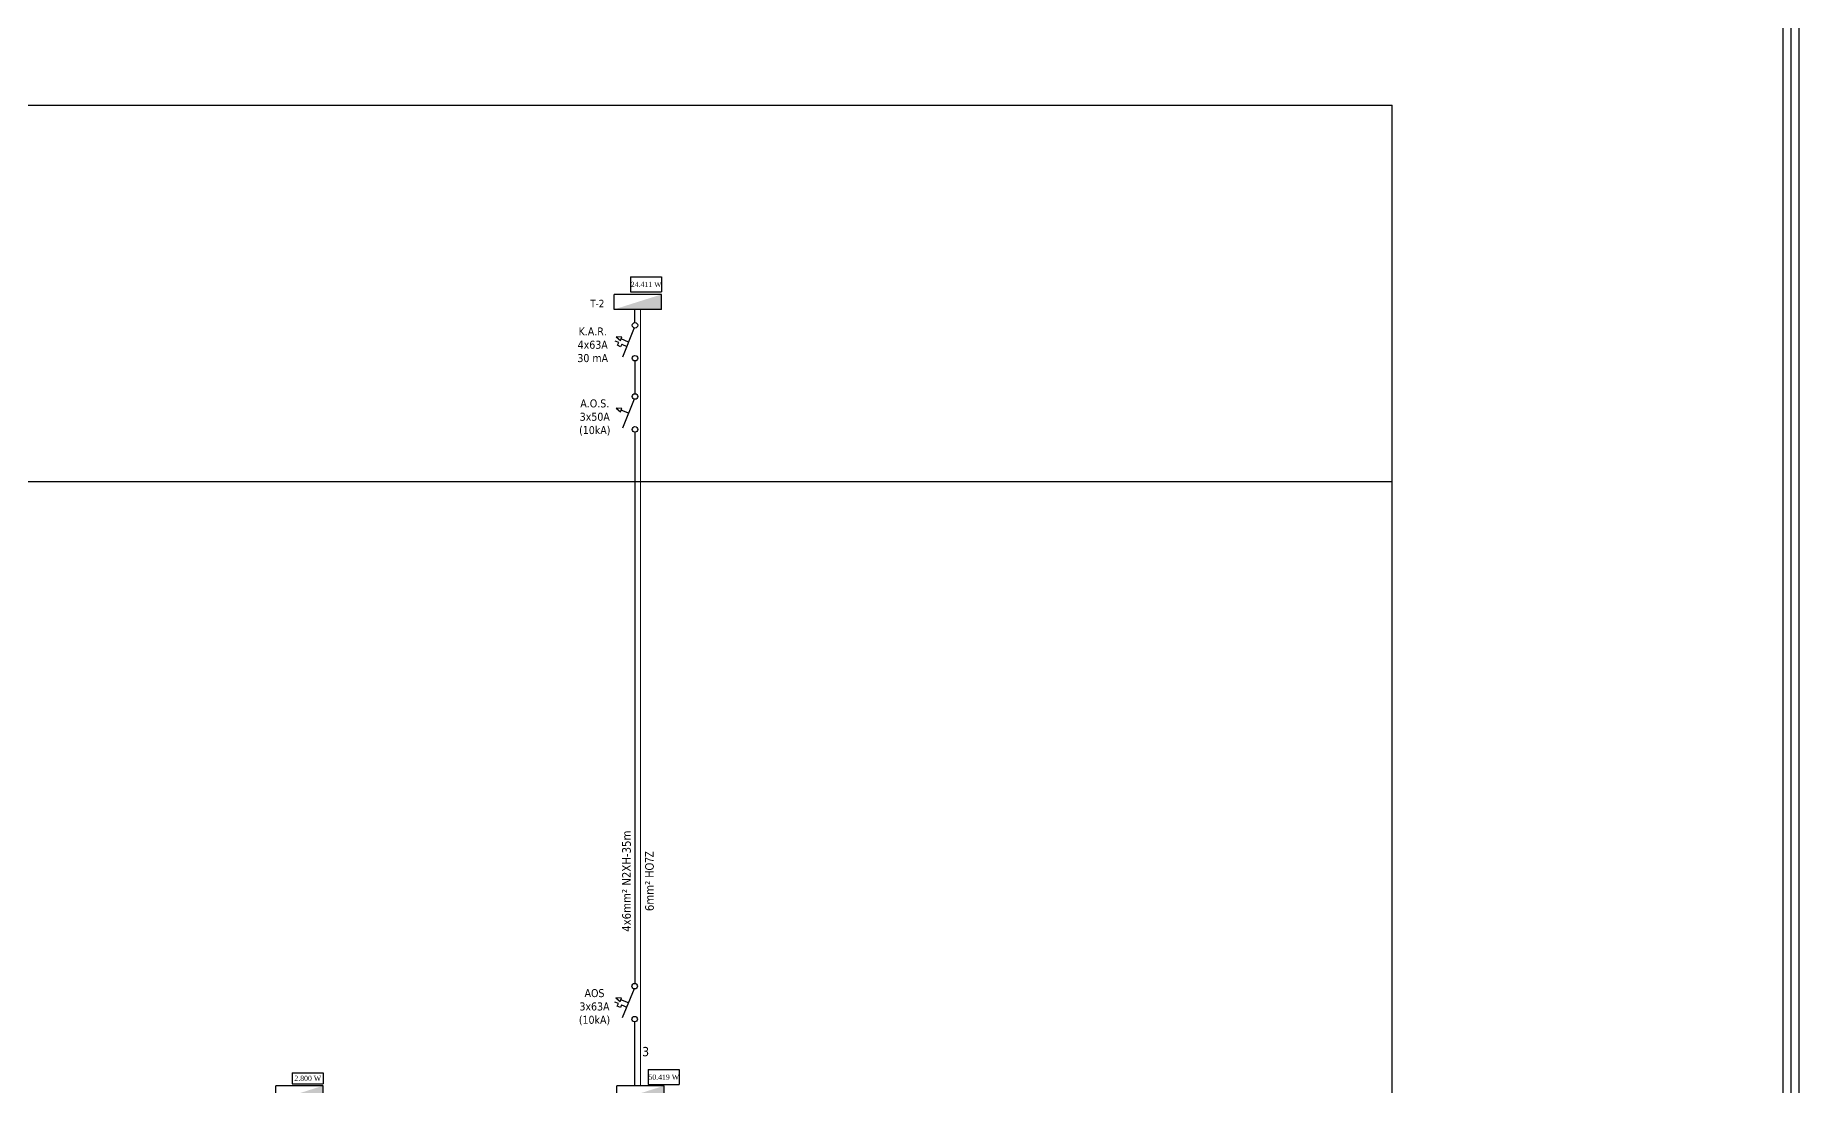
# Model space of a CAD drawing. Header units: millimetres. Extents: x 2046 to 14753, y 2361 to 29276.
# Drawn here: x 8059 to 9159, y 4036 to 4691 of the extents above; entities that cross this region are included whole.
import ezdxf

# ---------------------------------------------------------------- set-up
doc = ezdxf.new("R2010")
doc.units = ezdxf.units.MM
doc.linetypes.add('DIVIDE', pattern=[1.25, 0.5, -0.25, 0, -0.25, 0, -0.25])
for name, color, linetype in [('AYD', 3, 'Continuous'), ('MYKUVVET', 1, 'Continuous'), ('PRİZ BESLEME', 4, 'Continuous'), ('TLF', 4, 'DIVIDE'), ('UPS', 6, 'Continuous')]:
    doc.layers.add(name, color=color, linetype=linetype)
doc.layers.add('SEMBOLLER', color=7, linetype='Continuous', lineweight=20)
doc.layers.add('yazi', color=251, linetype='Continuous', lineweight=25)
doc.styles.add('ANKA', font='tahoma.ttf')
doc.styles.add('Elektrik Yazı', font='times.ttf')
doc.styles.add('YCET', font='tahoma.ttf')

# ---------------------------------------------------------------- blocks, each defined once
blk = doc.blocks.new('TALİ DAĞITIM TABLOSU')
at = {"layer": 'MYKUVVET', "color": 2}
for p, q in [((-30.7, 19.4), (30.7, 19.4)), ((-30.7, 0), (-30.7, 19.4)), ((-30.7, 0), (30.7, 0)), ((30.7, 0), (30.7, 19.4))]:
    blk.add_line(p, q, dxfattribs=at)
blk.add_solid([(-30.7, 19.4), (-30.7, 0), (30.7, 0)], dxfattribs=at)
blk = doc.blocks.new('SK18')
at = {"layer": 'MYKUVVET', "color": 4}
blk.add_line((0.16, -8.11), (3.06, -0.96), dxfattribs=at)
at = {"layer": 'MYKUVVET', "color": 3}
blk.add_line((1.56, -4.66), (3.38, -5.4), dxfattribs=at)
at = {"layer": 'MYKUVVET', "color": 3, "linetype": 'Continuous'}
for p, q in [((3.55, -5.01), (3.22, -5.84)), ((3.22, -5.84), (4.64, -5.93)), ((4.64, -5.93), (3.55, -5.01))]:
    blk.add_line(p, q, dxfattribs=at)
at = {"layer": 'MYKUVVET', "color": 7, "linetype": 'Continuous'}
for centre in [(0, -0.67), (0, -8.77)]:
    blk.add_circle(centre, 0.675, dxfattribs=at)
blk = doc.blocks.new('*T229')
at = {"color": 0, "linetype": 'ByBlock', "lineweight": -2, "transparency": 16777216}
for p, q in [((0, 0), (19.3, 0)), ((0, 0), (0, -9.3)), ((19.3, 0), (19.3, -9.3)), ((0, -9.3), (19.3, -9.3))]:
    blk.add_line(p, q, dxfattribs=at)
at = {"color": 0, "transparency": 16777216, "insert": (9.7, -4.7), "char_height": 3.18, "width": 18.502, "attachment_point": 5, "style": 'Elektrik Yazı'}
blk.add_mtext('50.419 W', dxfattribs=at)
blk = doc.blocks.new('*T230')
at = {"color": 0, "linetype": 'ByBlock', "lineweight": -2, "transparency": 16777216}
for p, q in [((0, 0), (19.3, 0)), ((0, 0), (0, -9.3)), ((19.3, 0), (19.3, -9.3)), ((0, -9.3), (19.3, -9.3))]:
    blk.add_line(p, q, dxfattribs=at)
at = {"color": 0, "transparency": 16777216, "insert": (9.7, -4.7), "char_height": 3.18, "width": 18.502, "attachment_point": 5, "style": 'Elektrik Yazı'}
blk.add_mtext('24.411 W', dxfattribs=at)
blk = doc.blocks.new('*T232')
at = {"color": 0, "linetype": 'ByBlock', "lineweight": -2, "transparency": 16777216}
for p, q in [((0, 0), (19.3, 0)), ((0, 0), (0, -6.8)), ((19.3, 0), (19.3, -6.8)), ((0, -6.8), (19.3, -6.8))]:
    blk.add_line(p, q, dxfattribs=at)
at = {"color": 0, "transparency": 16777216, "insert": (9.7, -3.4), "char_height": 3.18, "width": 18.502, "attachment_point": 5, "style": 'Elektrik Yazı'}
blk.add_mtext('2.800 W', dxfattribs=at)

msp = doc.modelspace()

# ---------------------------------------------------------------- linework, layer by layer
at = {"layer": 'AYD'}
for p, q in [((8432.898, 4511.964), (8432.898, 4520.375)), ((8432.898, 4488.119), (8432.898, 4467.651)), ((8432.898, 4443.712), (8432.898, 4251.023)), ((8432.898, 4251.023), (8432.898, 4099.805)), ((8432.719, 4036.012), (8432.719, 4075.877))]:
    msp.add_line(p, q, dxfattribs=at)
at = {"layer": 'MYKUVVET', "color": 8}
for p, q in [((7537.075, 4647.712), (8905.23, 4647.712)), ((8905.23, 3163.262), (8905.23, 4647.712)), ((7537.075, 4412.847), (8905.23, 4412.847))]:
    msp.add_line(p, q, dxfattribs=at)
at = {"layer": 'SEMBOLLER', "ltscale": 3}
for p, q in [((8436.359, 4520.282), (8436.359, 4251.023)), ((8436.359, 4251.023), (8436.359, 4036.012))]:
    msp.add_line(p, q, dxfattribs=at)
at = {"layer": 'TLF', "linetype": 'ByBlock'}
for p, q in [((8422.741, 4499.563), (8420.56, 4500.416)), ((8421.982, 4497.857), (8422.741, 4499.563)), ((8424.637, 4498.615), (8423.973, 4497.004)), ((8424.637, 4498.615), (8427.903, 4497.167)), ((8423.973, 4497.004), (8421.982, 4497.857)), ((8422.561, 4087.321), (8420.381, 4088.173)), ((8421.803, 4085.615), (8422.561, 4087.321)), ((8423.794, 4084.762), (8421.803, 4085.615)), ((8424.457, 4086.373), (8423.794, 4084.762)), ((8424.457, 4086.373), (8427.723, 4084.925))]:
    msp.add_line(p, q, dxfattribs=at)
at = {"layer": 'yazi'}
for points in [[(9148.746, 11151.662), (9148.746, 2381.267)], [(9153.746, 11151.662), (9153.746, 2381.267)], [(9158.746, 11151.662), (9158.746, 2381.267)]]:
    msp.add_lwpolyline(points, dxfattribs=at)

# ---------------------------------------------------------------- block references
for name, p in [('*T230', (8430.168, 4540.532)), ('*T232', (8219.107, 4044.013)), ('*T229', (8441.169, 4046.057))]:
    msp.add_blockref(name, p)
at = {"layer": 'AYD', "xscale": 2.534400000002235, "yscale": 2.534400000002235, "zscale": 2.534400000002235, "rotation": 180}
for p in [(8432.898, 4488.119), (8432.898, 4443.712), (8432.719, 4075.877)]:
    msp.add_blockref('SK18', p, dxfattribs=at)
at = {"layer": 'PRİZ BESLEME', "xscale": -0.4800000000000001, "yscale": 0.4800000000000001, "zscale": 0.4800000000000001}
for p in [(8434.677, 4520.284), (8223.616, 4026.688), (8436.359, 4026.688)]:
    msp.add_blockref('TALİ DAĞITIM TABLOSU', p, dxfattribs=at)

# ---------------------------------------------------------------- texts
at = {"layer": 'UPS', "style": 'ANKA'}
msp.add_text('3', height=5.76, dxfattribs=at).set_placement((8437.385, 4054.447))
at = {"layer": 'UPS'}
for s, insert, char_height, width, attachment_point, style in [('T-2', (8409.433, 4521.65), 4.608, 55.23967, 8, 'YCET'), ('K.A.R.\\P4x63A\\P30 mA', (8406.545, 4509.043), 4.992, 34.40406, 2, 'ANKA'), ('A.O.S.\\P3x50A\\P(10kA)', (8407.829, 4464.13), 4.992, 34.40406, 2, 'ANKA'), ('AOS\\P3x63A\\P(10kA)', (8407.65, 4096.295), 4.992, 34.40406, 2, 'ANKA')]:
    msp.add_mtext(s, dxfattribs=dict(at, insert=insert, char_height=char_height, width=width, attachment_point=attachment_point, style=style))
at = {"layer": 'UPS', "insert": (8434.818, 4163.595), "char_height": 5.376, "width": 90.60991, "attachment_point": 5, "rotation": 90, "line_spacing_factor": 0.8, "style": 'ANKA'}
msp.add_mtext('4x6mm² N2XH-35m\\P\\P6mm² {\\fArial Narrow|b0|i0|c162|p34;HO7Z}', dxfattribs=at)

doc.saveas('drawing.dxf')
